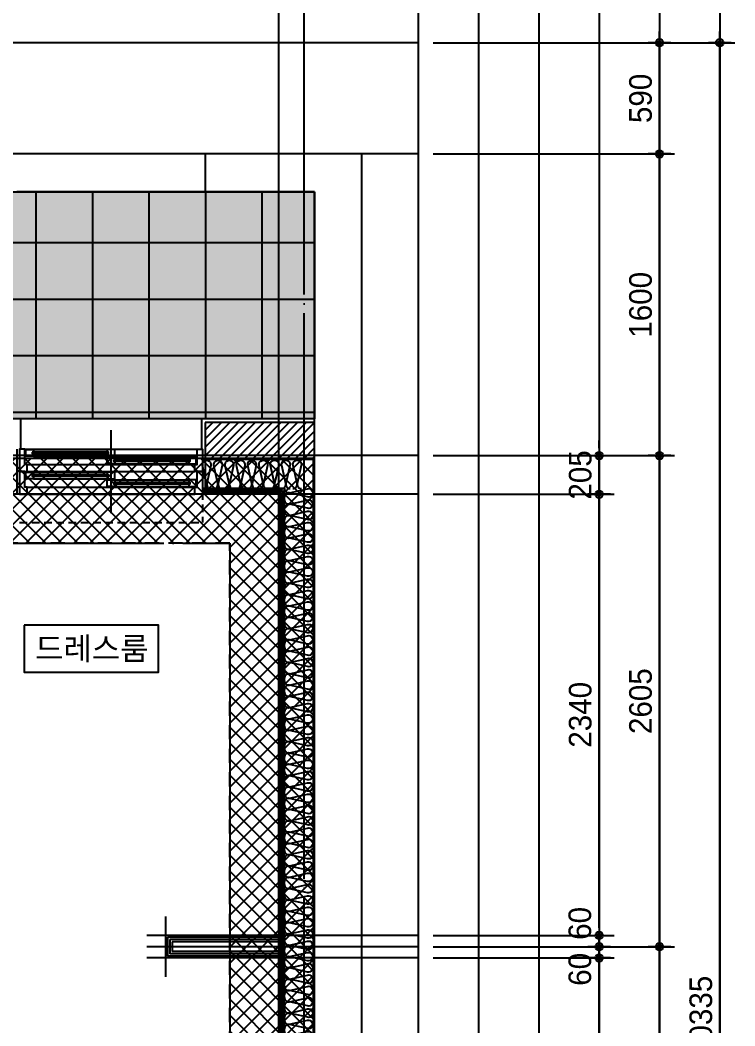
# Model space of a CAD drawing. Header units: millimetres. Extents: x -24416 to 92204, y -190080 to 23760.
# Drawn here: x 18215 to 22008, y -36856 to -31520 of the extents above; entities that cross this region are included whole.
import ezdxf
from ezdxf.enums import TextEntityAlignment as Align

# ---------------------------------------------------------------- set-up
doc = ezdxf.new("R2010")
doc.units = ezdxf.units.MM
doc.header["$LTSCALE"] = 50
for name, pattern in [('AUDIT_D_220706163347-0', [0]), ('CEN', [62, 60, -1, 0, -1]), ('H', [1.3, 0.8, -0.5]), ('HID', [2.5, 1.5, -1])]:
    doc.linetypes.add(name, pattern=pattern)
doc.layers.get('defpoints').update_dxf_attribs({"color": 139})
for name, color, linetype in [('A_HAT', 8, 'Continuous'), ('AA-XXXX-DIMS', 7, 'Continuous'), ('AA-단열-바닥-욕실', 30, 'Continuous'), ('CEN_CON', 1, 'CEN'), ('CEN_WALL', 12, 'CEN'), ('CONC', 2, 'Continuous'), ('dan1', 7, 'HID'), ('DIM', 7, 'AUDIT_D_220706163347-0'), ('ELE3_CON', 7, 'Continuous'), ('ELE4', 4, 'Continuous'), ('ETC', 6, 'Continuous'), ('FIN', 6, 'Continuous'), ('HAT', 9, 'Continuous'), ('INS', 252, 'Continuous'), ('WAL', 3, 'Continuous'), ('WAL_DRY', 7, 'Continuous'), ('WIN', 4, 'Continuous'), ('바닥타일', 8, 'Continuous'), ('실명', 3, 'AUDIT_D_220706163347-0'), ('실명박스', 7, 'AUDIT_D_220706163347-0'), ('커튼박스', 6, 'Continuous')]:
    doc.layers.add(name, color=color, linetype=linetype)
for name, color, linetype, plot in [('AA-CEN', 1, 'CEN', False), ('Defpoint', 135, 'Continuous', False), ('MC', 135, 'Continuous', False)]:
    doc.layers.add(name, color=color, linetype=linetype, plot=plot)
doc.styles.add('HAUD01', font='Dotum.ttf')
doc.styles.add('맑은고딕', font='malgun.ttf', dxfattribs={"width": 0.9})
doc.dimstyles.new('DIM_40', dxfattribs={"dimscale": 40, "dimtxt": 3, "dimasz": 1, "dimexe": 2, "dimexo": 2, "dimgap": 1, "dimtad": 1, "dimdec": 0, "dimzin": 0, "dimdsep": 46, "dimtxsty": '맑은고딕', "dimblk1": 'DIMDOT', "dimblk2": 'DIMDOT', "dimsah": 1, "dimcen": 0.09, "dimdle": 2, "dimclrd": 7, "dimclre": 7, "dimclrt": 3, "dimadec": 0, "dimazin": 0, "dimtfac": 1, "dimtdec": 0, "dimtix": 1, "dimtmove": 2, "dimatfit": 3, "dimldrblk": 'DIMDOT', "dimfxl": 2, "dimtolj": 1, "dimtzin": 0, "dimarcsym": 0})

# ---------------------------------------------------------------- blocks, each defined once
blk = doc.blocks.new('WIN_이중창_1000')
at = {"layer": 'Defpoint'}
for p, q in [((-15, 240), (-15, 0)), ((985, 240), (985, 0))]:
    blk.add_line(p, q, dxfattribs=at)
at = {"layer": 'WIN'}
blk.add_line((485, -100), (485, 340), dxfattribs=at)
at = {"layer": 'WIN', "color": 8}
for p, q in [((942, 240), (28, 240)), ((897, 237), (505, 237)), ((465, 196), (73, 196)), ((465, 161), (73, 161)), ((897, 202), (505, 202)), ((930, 158), (40, 158)), ((930, 120), (40, 120)), ((897, 117), (505, 117)), ((465, 76), (73, 76)), ((897, 82), (505, 82)), ((930, 38), (40, 38)), ((930, 0), (40, 0)), ((465, 41), (73, 41))]:
    blk.add_line(p, q, dxfattribs=at)
at = {"layer": 'WIN'}
for points in [[(40, 158), (28, 158), (28, 240), (0, 240), (0, 120), (40, 120), (40, 158)], [(505, 216.5), (505, 202), (465, 202), (465, 237), (505, 237), (505, 222.5)], [(904, 222.5), (904, 216.5), (498, 216.5), (498, 222.5), (904, 222.5)], [(897, 216.5), (897, 202), (937, 202), (937, 237), (897, 237), (897, 222.5)], [(930, 158), (942, 158), (942, 240), (970, 240), (970, 120), (930, 120), (930, 158)], [(73, 175.5), (73, 161), (33, 161), (33, 196), (73, 196), (73, 181.5)], [(472, 181.5), (472, 175.5), (66, 175.5), (66, 181.5), (472, 181.5)], [(465, 175.5), (465, 161), (505, 161), (505, 196), (465, 196), (465, 181.5)], [(40, 38), (28, 38), (28, 120), (0, 120), (0, 0), (40, 0), (40, 38)], [(505, 96.5), (505, 82), (465, 82), (465, 117), (505, 117), (505, 102.5)], [(897, 96.5), (897, 82), (937, 82), (937, 117), (897, 117), (897, 102.5)], [(930, 38), (942, 38), (942, 120), (970, 120), (970, 0), (930, 0), (930, 38)], [(73, 55.5), (73, 41), (33, 41), (33, 76), (73, 76), (73, 61.5)], [(472, 61.5), (472, 55.5), (66, 55.5), (66, 61.5), (472, 61.5)], [(465, 55.5), (465, 41), (505, 41), (505, 76), (465, 76), (465, 61.5)], [(904, 102.5), (904, 96.5), (498, 96.5), (498, 102.5), (904, 102.5)]]:
    blk.add_lwpolyline(points, dxfattribs=at)
blk = doc.blocks.new('insul1')
blk.add_lwpolyline([(0, 0, 0.480617), (0.146, 0.183), (0.004, 0.817, -1.249969), (0.296, 0.817), (0.154, 0.183, 0.480617), (0.3, 0, 0.480617)], format="xyb")
blk = doc.blocks.new('U-84A(기본)', base_point=(206477.1, -21253.3))
at = {"layer": 'A_HAT'}
h = blk.add_hatch(dxfattribs=at)
h.set_pattern_fill('ANSI31', color=256, scale=10, style=0)
h.paths.add_polyline_path([(221162.1, -12933.3), (220582.1, -12933.3), (220582.1, -13123.3), (221162.1, -13123.3)])
at = {"layer": '바닥타일'}
h = blk.add_hatch(dxfattribs=at)
h.set_pattern_fill('_USER', color=256, scale=300, double=1, pattern_type=0)
h.set_pattern_definition([(0, (0, 0), (0, 300), []), (90, (0, 0), (-300, 2e-14), [])])
h.paths.add_polyline_path([(212822.1, -12473.3), (212822.1, -11118.3), (216522.1, -11118.3), (216522.1, -12003.3), (217192.1, -12003.3), (217192.1, -11118.3), (218932.1, -11118.3), (218932.1, -11708.3), (221162.1, -11708.3), (221162.1, -12913.3), (216752.1, -12913.3), (216752.1, -12473.3)])
at = {"layer": 'CEN_CON'}
for p, q in [((221107.1, -21553.3), (221107.1, -10618.3)), ((221712.1, -10918.3), (211822.1, -10918.3)), ((221712.1, -11508.3), (218372.8, -11508.3))]:
    blk.add_line(p, q, dxfattribs=at)
at = {"layer": 'CEN_WALL'}
for p, q in [((221712.1, -13108.3), (218942.1, -13108.3)), ((221712.1, -15713.3), (220272.1, -15713.3))]:
    blk.add_line(p, q, dxfattribs=at)
at = {"layer": 'CONC'}
for p, q in [((221412.1, -11508.3), (220582.1, -11508.3)), ((220582.1, -11508.3), (220582.1, -11708.3)), ((221412.1, -21253.3), (221412.1, -11508.3)), ((221162.1, -11708.3), (220582.1, -11708.3)), ((221162.1, -19563.3), (221162.1, -11708.3))]:
    blk.add_line(p, q, dxfattribs=at)
at = {"layer": 'dan1'}
blk.add_lwpolyline([(217362.1, -19113.3), (220712.1, -19113.3), (220712.1, -13573.3), (217362.1, -13573.3)], dxfattribs=at)
at = {"layer": 'ELE3_CON'}
for p, q in [((220582.1, -11508.3), (219582.1, -11508.3)), ((220582.1, -11708.3), (219582.1, -11708.3))]:
    blk.add_line(p, q, dxfattribs=at)
at = {"layer": 'ELE4'}
blk.add_line((220562.1, -12913.3), (219602.1, -12913.3), dxfattribs=at)
at = {"layer": 'FIN'}
for p, q in [((219602.1, -12913.3), (219042.1, -12913.3)), ((219602.1, -12913.3), (219602.1, -13073.3)), ((221162.1, -12913.3), (220562.1, -12913.3)), ((220562.1, -12913.3), (220562.1, -13073.3))]:
    blk.add_line(p, q, dxfattribs=at)
at = {"layer": 'INS'}
for p, q in [((221157.1, -13128.3), (220567.1, -13128.3)), ((221157.1, -19558.3), (221157.1, -13128.3)), ((221002.1, -13283.3), (220567.1, -13283.3)), ((221002.1, -19403.3), (221002.1, -13283.3))]:
    blk.add_line(p, q, dxfattribs=at)
at = {"layer": 'MC'}
for p, q in [((220972.1, -21553.3), (220972.1, -10618.3)), ((221712.1, -13313.3), (218942.1, -13313.3)), ((220372.1, -15873.3), (220372.1, -15553.3)), ((221712.1, -15653.3), (220272.1, -15653.3)), ((221712.1, -15773.3), (220272.1, -15773.3))]:
    blk.add_line(p, q, dxfattribs=at)
at = {"layer": 'WAL'}
for p, q in [((221162.1, -12933.3), (220582.1, -12933.3)), ((220582.1, -12933.3), (220582.1, -13123.3)), ((221162.1, -13123.3), (220582.1, -13123.3))]:
    blk.add_line(p, q, dxfattribs=at)
at = {"layer": 'WAL_DRY'}
for p, q in [((220992.1, -13293.3), (220567.1, -13293.3)), ((220982.1, -13303.3), (220567.1, -13303.3)), ((220982.1, -19383.3), (220982.1, -13303.3)), ((220992.1, -19393.3), (220992.1, -13293.3)), ((220982.1, -15663.3), (220382.1, -15663.3)), ((220382.1, -15663.3), (220382.1, -15763.3)), ((220982.1, -15675.8), (220394.6, -15675.8)), ((220394.6, -15675.8), (220394.6, -15750.8)), ((220982.1, -15688.3), (220407.1, -15688.3)), ((220407.1, -15688.3), (220407.1, -15738.3)), ((220982.1, -15738.3), (220407.1, -15738.3)), ((220982.1, -15763.3), (220382.1, -15763.3)), ((220982.1, -15750.8), (220394.6, -15750.8))]:
    blk.add_line(p, q, dxfattribs=at)
at = {"layer": '커튼박스', "linetype": 'H'}
for p in [(220567.1, -13303.3), (219597.1, -13463.3)]:
    blk.add_line(p, (220567.1, -13463.3), dxfattribs=at)
at = {"layer": 'INS', "xscale": 150, "yscale": 150, "zscale": 150, "row_count": 1, "column_count": 9, "row_spacing": 0, "column_spacing": 60}
blk.add_blockref('insul1', (220567.1, -13283.3), dxfattribs=at)
at = {"layer": 'INS', "xscale": 150, "yscale": 150, "zscale": 150, "rotation": 270, "row_count": 1, "column_count": 102, "row_spacing": 0, "column_spacing": 60}
blk.add_blockref('insul1', (221002.1, -13283.3), dxfattribs=at)
at = {"layer": 'WIN', "xscale": -1}
blk.add_blockref('WIN_이중창_1000', (220567.1, -13313.3), dxfattribs=at)
blk = doc.blocks.new('A$C415C5DAF')
at = {"layer": '실명박스'}
blk.add_lwpolyline([(5751.9, -53106.4), (5751.9, -53356.4), (6463.1, -53356.4), (6463.1, -53106.4)], close=True, dxfattribs=at)
at = {"layer": '실명', "style": 'HAUD01'}
blk.add_text('드레스룸', height=120, dxfattribs=at).set_placement((6110.2, -53229.6), align=Align.MIDDLE)
blk = doc.blocks.new('A$C1CAF0AFA')
at = {"layer": 'ETC'}
h = blk.add_hatch(dxfattribs=at)
h.set_pattern_fill('CROSS', color=256, scale=10, angle=45)
h.set_pattern_definition([(45, (130855.346, -23760), (7e-15, 89.80256), [31.75, -95.25]), (135, (130877.796, -23760), (-89.80256, 7e-15), [31.75, -95.25])])
h.paths.add_polyline_path([(17937.5, -65535.4), (19777.5, -65535.4), (19777.5, -64245.4), (17937.5, -64245.4)])
h.paths.add_polyline_path([(5217.5, -65535.4), (5217.5, -64430.4), (16167.5, -64430.4), (16167.5, -64255.4), (17807.5, -64255.4), (17807.5, -65535.4)])
h.paths.add_polyline_path([(11437.5, -55600.4), (15137.5, -55600.4), (15137.5, -56485.4), (15807.5, -56485.4), (15807.5, -55600.4), (17547.5, -55600.4), (17547.5, -56190.4), (19777.5, -56190.4), (19777.5, -57395.4), (15367.5, -57395.4), (15367.5, -56955.4), (11437.5, -56955.4)])
at = {"layer": 'HAT'}
h = blk.add_hatch(dxfattribs=at)
h.set_pattern_fill('_USER', color=5, scale=60, angle=45, double=1, pattern_type=0)
h.set_pattern_definition([(45, (101030, -17187.514), (-42.426407, 42.426407), []), (135, (101030, -17187.514), (-42.426407, -42.426407), [])])
h.paths.add_polyline_path([(11357.5, -59160.4), (11357.5, -58837.9), (11557.5, -58837.9), (11557.5, -59160.4), (11867.5, -59160.4), (11867.5, -57615.4), (14707.5, -57615.4), (14707.5, -58055.4), (15777.5, -58055.4), (15777.5, -57765.4), (15977.5, -57765.4), (15977.5, -58055.4), (19327.5, -58055.4), (19327.5, -63595.4), (15977.5, -63595.4), (15977.5, -63885.4), (15777.5, -63885.4), (15777.5, -63595.4), (15507.5, -63595.4), (15507.5, -63770.4), (11257.5, -63770.4), (11257.5, -64060.4), (11057.5, -64060.4), (11057.5, -63770.4), (5217.5, -63770.4), (5217.5, -64220.4), (15957.5, -64220.4), (15957.5, -64045.4), (19777.5, -64045.4), (19777.5, -57605.4), (15157.5, -57605.4), (15157.5, -57165.4), (11417.5, -57165.4), (11417.5, -58710.4), (8687.5, -58710.4), (8687.5, -58560.4), (7287.5, -58560.4), (7287.5, -58710.4), (5217.5, -58710.4), (5217.5, -59160.4)])
at = {"layer": 'AA-CEN'}
blk.add_lwpolyline([(11437.5, -55600.4), (15137.5, -55600.4), (15137.5, -56485.4), (15807.5, -56485.4), (15807.5, -55600.4), (17547.5, -55600.4), (17547.5, -56190.4), (19777.5, -56190.4), (19777.5, -57395.4), (15367.5, -57395.4), (15367.5, -56955.4), (11437.5, -56955.4), (11437.5, -55600.4)], dxfattribs=at)
at = {"layer": 'AA-CEN', "color": 4}
for points in [[(11867.5, -57615.4), (14707.5, -57615.4), (14707.5, -58055.4), (15777.5, -58055.4), (15777.5, -57765.4), (15977.5, -57765.4), (15977.5, -58055.4), (19327.5, -58055.4), (19327.5, -63595.4), (15977.5, -63595.4), (15977.5, -63885.4), (15777.5, -63885.4), (15777.5, -63595.4), (15507.5, -63595.4), (15507.5, -63770.4), (11257.5, -63770.4)], [(5217.5, -64220.4), (15957.5, -64220.4), (15957.5, -64045.4), (19777.5, -64045.4), (19777.5, -57605.4), (15157.5, -57605.4), (15157.5, -57165.4), (11417.5, -57165.4)]]:
    blk.add_lwpolyline(points, dxfattribs=at)
blk = doc.blocks.new('DIMDOT')
at = {"layer": 'AA-XXXX-DIMS'}
for p, q in [((0, -1.5), (0, 1.5)), ((-1.5, 0), (1.5, 0))]:
    blk.add_line(p, q, dxfattribs=at)
for radius in [0.5, 0.25]:
    blk.add_circle((0, 0), radius, dxfattribs=at)
blk = doc.blocks.new('*D597')
at = {"layer": 'defpoints', "color": 0, "transparency": 16777216}
for p in [(23414.3, -55400.4), (25014.3, -55400.4), (23414.3, -65735.4)]:
    blk.add_point(p, dxfattribs=at)
at = {"layer": 'DIM', "color": 7, "lineweight": -2, "transparency": 16777216}
for p, q in [((23494.3, -55400.4), (25094.3, -55400.4)), ((25014.3, -65695.4), (25014.3, -55440.4)), ((23494.3, -65735.4), (25094.3, -65735.4))]:
    blk.add_line(p, q, dxfattribs=at)
at = {"layer": 'DIM', "color": 7, "lineweight": -2, "transparency": 16777216, "xscale": 40, "yscale": 40, "zscale": 40}
for p, rotation in [((25014.3, -55400.4), 90), ((25014.3, -65735.4), 270)]:
    blk.add_blockref('DIMDOT', p, dxfattribs=dict(at, rotation=rotation))
at = {"layer": 'DIM', "color": 3, "transparency": 16777216, "insert": (24914.2, -60567.9), "char_height": 120, "attachment_point": 5, "rotation": 90, "style": 'HAUD01'}
blk.add_mtext('\\A1;10335', dxfattribs=at)
blk = doc.blocks.new('*D599')
at = {"layer": 'defpoints', "color": 0, "transparency": 16777216}
for p in [(23414.3, -60195.4), (24694.3, -60195.4), (23414.3, -64055.4)]:
    blk.add_point(p, dxfattribs=at)
at = {"layer": 'DIM', "color": 7, "lineweight": -2, "transparency": 16777216}
for p, q in [((23494.3, -60195.4), (24774.3, -60195.4)), ((24694.3, -64015.4), (24694.3, -60235.4)), ((23494.3, -64055.4), (24774.3, -64055.4))]:
    blk.add_line(p, q, dxfattribs=at)
at = {"layer": 'DIM', "color": 7, "lineweight": -2, "transparency": 16777216, "xscale": 40, "yscale": 40, "zscale": 40}
for p, rotation in [((24694.3, -60195.4), 90), ((24694.3, -64055.4), 270)]:
    blk.add_blockref('DIMDOT', p, dxfattribs=dict(at, rotation=rotation))
at = {"layer": 'DIM', "color": 3, "transparency": 16777216, "insert": (24594.2, -62125.4), "char_height": 120, "attachment_point": 5, "rotation": 90, "style": 'HAUD01'}
blk.add_mtext('\\A1;3860', dxfattribs=at)
blk = doc.blocks.new('*D600')
at = {"layer": 'defpoints', "color": 0, "transparency": 16777216}
for p in [(23414.3, -57590.4), (24694.3, -57590.4), (23414.3, -60195.4)]:
    blk.add_point(p, dxfattribs=at)
at = {"layer": 'DIM', "color": 7, "lineweight": -2, "transparency": 16777216}
for p, q in [((23494.3, -57590.4), (24774.3, -57590.4)), ((24694.3, -60155.4), (24694.3, -57630.4)), ((23494.3, -60195.4), (24774.3, -60195.4))]:
    blk.add_line(p, q, dxfattribs=at)
at = {"layer": 'DIM', "color": 7, "lineweight": -2, "transparency": 16777216, "xscale": 40, "yscale": 40, "zscale": 40}
for p, rotation in [((24694.3, -57590.4), 90), ((24694.3, -60195.4), 270)]:
    blk.add_blockref('DIMDOT', p, dxfattribs=dict(at, rotation=rotation))
at = {"layer": 'DIM', "color": 3, "transparency": 16777216, "insert": (24594.2, -58892.9), "char_height": 120, "attachment_point": 5, "rotation": 90, "style": 'HAUD01'}
blk.add_mtext('\\A1;2605', dxfattribs=at)
blk = doc.blocks.new('*D601')
at = {"layer": 'defpoints', "color": 0, "transparency": 16777216}
for p in [(23414.3, -55990.4), (24694.3, -55990.4), (23414.3, -57590.4)]:
    blk.add_point(p, dxfattribs=at)
at = {"layer": 'DIM', "color": 7, "lineweight": -2, "transparency": 16777216}
for p, q in [((23494.3, -55990.4), (24774.3, -55990.4)), ((24694.3, -57550.4), (24694.3, -56030.4)), ((23494.3, -57590.4), (24774.3, -57590.4))]:
    blk.add_line(p, q, dxfattribs=at)
at = {"layer": 'DIM', "color": 7, "lineweight": -2, "transparency": 16777216, "xscale": 40, "yscale": 40, "zscale": 40}
for p, rotation in [((24694.3, -55990.4), 90), ((24694.3, -57590.4), 270)]:
    blk.add_blockref('DIMDOT', p, dxfattribs=dict(at, rotation=rotation))
at = {"layer": 'DIM', "color": 3, "transparency": 16777216, "insert": (24594.2, -56790.4), "char_height": 120, "attachment_point": 5, "rotation": 90, "style": 'HAUD01'}
blk.add_mtext('\\A1;1600', dxfattribs=at)
blk = doc.blocks.new('*D602')
at = {"layer": 'defpoints', "color": 0, "transparency": 16777216}
for p in [(23414.3, -55400.4), (24694.3, -55400.4), (23414.3, -55990.4)]:
    blk.add_point(p, dxfattribs=at)
at = {"layer": 'DIM', "color": 7, "lineweight": -2, "transparency": 16777216}
for p, q in [((23494.3, -55400.4), (24774.3, -55400.4)), ((24694.3, -55950.4), (24694.3, -55440.4)), ((23494.3, -55990.4), (24774.3, -55990.4))]:
    blk.add_line(p, q, dxfattribs=at)
at = {"layer": 'DIM', "color": 7, "lineweight": -2, "transparency": 16777216, "xscale": 40, "yscale": 40, "zscale": 40}
for p, rotation in [((24694.3, -55400.4), 90), ((24694.3, -55990.4), 270)]:
    blk.add_blockref('DIMDOT', p, dxfattribs=dict(at, rotation=rotation))
at = {"layer": 'DIM', "color": 3, "transparency": 16777216, "insert": (24594.2, -55695.4), "char_height": 120, "attachment_point": 5, "rotation": 90, "style": 'HAUD01'}
blk.add_mtext('\\A1;590', dxfattribs=at)
blk = doc.blocks.new('*D604')
at = {"layer": 'defpoints', "color": 0, "transparency": 16777216}
for p in [(23414.3, -60255.4), (24374.3, -60255.4), (23414.3, -63855.4)]:
    blk.add_point(p, dxfattribs=at)
at = {"layer": 'DIM', "color": 7, "lineweight": -2, "transparency": 16777216}
for p, q in [((23494.3, -60255.4), (24454.3, -60255.4)), ((24374.3, -63815.4), (24374.3, -60295.4)), ((23494.3, -63855.4), (24454.3, -63855.4))]:
    blk.add_line(p, q, dxfattribs=at)
at = {"layer": 'DIM', "color": 7, "lineweight": -2, "transparency": 16777216, "xscale": 40, "yscale": 40, "zscale": 40}
for p, rotation in [((24374.3, -60255.4), 90), ((24374.3, -63855.4), 270)]:
    blk.add_blockref('DIMDOT', p, dxfattribs=dict(at, rotation=rotation))
at = {"layer": 'DIM', "color": 3, "transparency": 16777216, "insert": (24274.2, -62055.4), "char_height": 120, "attachment_point": 5, "rotation": 90, "style": 'HAUD01'}
blk.add_mtext('\\A1;3600', dxfattribs=at)
blk = doc.blocks.new('*D605')
at = {"layer": 'defpoints', "color": 0, "transparency": 16777216}
for p in [(23414.3, -60195.4), (24374.3, -60195.4), (23414.3, -60255.4)]:
    blk.add_point(p, dxfattribs=at)
at = {"layer": 'DIM', "color": 7, "lineweight": -2, "transparency": 16777216}
for p, q in [((24374.3, -60155.4), (24374.3, -60115.4)), ((23494.3, -60195.4), (24454.3, -60195.4)), ((24374.3, -60255.4), (24374.3, -60195.4)), ((23494.3, -60255.4), (24454.3, -60255.4)), ((24374.3, -60295.4), (24374.3, -60335.4))]:
    blk.add_line(p, q, dxfattribs=at)
at = {"layer": 'DIM', "color": 7, "lineweight": -2, "transparency": 16777216, "xscale": 40, "yscale": 40, "zscale": 40}
for p, rotation in [((24374.3, -60195.4), 270), ((24374.3, -60255.4), 90)]:
    blk.add_blockref('DIMDOT', p, dxfattribs=dict(at, rotation=rotation))
at = {"layer": 'DIM', "color": 3, "transparency": 16777216, "insert": (24272.3, -60315.7), "char_height": 120, "attachment_point": 5, "rotation": 90, "style": 'HAUD01'}
blk.add_mtext('\\A1;60', dxfattribs=at)
blk = doc.blocks.new('*D606')
at = {"layer": 'defpoints', "color": 0, "transparency": 16777216}
for p in [(23414.3, -60135.4), (24374.3, -60135.4), (23414.3, -60195.4)]:
    blk.add_point(p, dxfattribs=at)
at = {"layer": 'DIM', "color": 7, "lineweight": -2, "transparency": 16777216}
for p, q in [((24374.3, -60095.4), (24374.3, -60055.4)), ((23494.3, -60135.4), (24454.3, -60135.4)), ((24374.3, -60195.4), (24374.3, -60135.4)), ((23494.3, -60195.4), (24454.3, -60195.4)), ((24374.3, -60235.4), (24374.3, -60275.4))]:
    blk.add_line(p, q, dxfattribs=at)
at = {"layer": 'DIM', "color": 7, "lineweight": -2, "transparency": 16777216, "xscale": 40, "yscale": 40, "zscale": 40}
for p, rotation in [((24374.3, -60135.4), 270), ((24374.3, -60195.4), 90)]:
    blk.add_blockref('DIMDOT', p, dxfattribs=dict(at, rotation=rotation))
at = {"layer": 'DIM', "color": 3, "transparency": 16777216, "insert": (24272.3, -60071.9), "char_height": 120, "attachment_point": 5, "rotation": 90, "style": 'HAUD01'}
blk.add_mtext('\\A1;60', dxfattribs=at)
blk = doc.blocks.new('*D607')
at = {"layer": 'defpoints', "color": 0, "transparency": 16777216}
for p in [(23414.3, -57795.4), (24374.3, -57795.4), (23414.3, -60135.4)]:
    blk.add_point(p, dxfattribs=at)
at = {"layer": 'DIM', "color": 7, "lineweight": -2, "transparency": 16777216}
for p, q in [((23494.3, -57795.4), (24454.3, -57795.4)), ((24374.3, -60095.4), (24374.3, -57835.4)), ((23494.3, -60135.4), (24454.3, -60135.4))]:
    blk.add_line(p, q, dxfattribs=at)
at = {"layer": 'DIM', "color": 7, "lineweight": -2, "transparency": 16777216, "xscale": 40, "yscale": 40, "zscale": 40}
for p, rotation in [((24374.3, -57795.4), 90), ((24374.3, -60135.4), 270)]:
    blk.add_blockref('DIMDOT', p, dxfattribs=dict(at, rotation=rotation))
at = {"layer": 'DIM', "color": 3, "transparency": 16777216, "insert": (24274.2, -58965.4), "char_height": 120, "attachment_point": 5, "rotation": 90, "style": 'HAUD01'}
blk.add_mtext('\\A1;2340', dxfattribs=at)
blk = doc.blocks.new('*D608')
at = {"layer": 'defpoints', "color": 0, "transparency": 16777216}
for p in [(23414.3, -57590.4), (24374.3, -57590.4), (23414.3, -57795.4)]:
    blk.add_point(p, dxfattribs=at)
at = {"layer": 'DIM', "color": 7, "lineweight": -2, "transparency": 16777216}
for p, q in [((24374.3, -57550.4), (24374.3, -57510.4)), ((23494.3, -57590.4), (24454.3, -57590.4)), ((24374.3, -57795.4), (24374.3, -57590.4)), ((23494.3, -57795.4), (24454.3, -57795.4)), ((24374.3, -57835.4), (24374.3, -57875.4))]:
    blk.add_line(p, q, dxfattribs=at)
at = {"layer": 'DIM', "color": 7, "lineweight": -2, "transparency": 16777216, "xscale": 40, "yscale": 40, "zscale": 40}
for p, rotation in [((24374.3, -57590.4), 270), ((24374.3, -57795.4), 90)]:
    blk.add_blockref('DIMDOT', p, dxfattribs=dict(at, rotation=rotation))
at = {"layer": 'DIM', "color": 3, "transparency": 16777216, "insert": (24274.2, -57692.9), "char_height": 120, "attachment_point": 5, "rotation": 90, "style": 'HAUD01'}
blk.add_mtext('\\A1;205', dxfattribs=at)
blk = doc.blocks.new('DIM-1108')
at = {"layer": 'DIM'}
for base, p1, p2, picture, middle in [((25014.3, -55400.4), (23414.3, -65735.4), (23414.3, -55400.4), '*D597', (24914.2, -60567.9)), ((24694.3, -55400.4), (23414.3, -55990.4), (23414.3, -55400.4), '*D602', (24594.2, -55695.4)), ((24694.3, -55990.4), (23414.3, -57590.4), (23414.3, -55990.4), '*D601', (24594.2, -56790.4)), ((24374.3, -57590.4), (23414.3, -57795.4), (23414.3, -57590.4), '*D608', (24274.2, -57692.9)), ((24694.3, -57590.4), (23414.3, -60195.4), (23414.3, -57590.4), '*D600', (24594.2, -58892.9)), ((24374.3, -57795.4), (23414.3, -60135.4), (23414.3, -57795.4), '*D607', (24274.2, -58965.4)), ((24694.3, -60195.4), (23414.3, -64055.4), (23414.3, -60195.4), '*D599', (24594.2, -62125.4)), ((24374.3, -60255.4), (23414.3, -63855.4), (23414.3, -60255.4), '*D604', (24274.2, -62055.4))]:
    dim = blk.add_linear_dim(base=base, p1=p1, p2=p2, angle=270, dimstyle='DIM_40', override={"dimscale": 40, "dimtxsty": 'HAUD01'}, dxfattribs=at)
    dim.commit()
    dim.dimension.update_dxf_attribs({"geometry": picture, "text_midpoint": middle})
for base, p1, p2, picture, middle in [((24374.3, -60135.4), (23414.3, -60195.4), (23414.3, -60135.4), '*D606', (24272.3, -60071.9)), ((24374.3, -60195.4), (23414.3, -60255.4), (23414.3, -60195.4), '*D605', (24272.3, -60315.7))]:
    dim = blk.add_linear_dim(base=base, p1=p1, p2=p2, angle=270, dimstyle='DIM_40', override={"dimscale": 40, "dimtxsty": 'HAUD01'}, dxfattribs=at)
    dim.commit()
    dim.dimension.update_dxf_attribs({"geometry": picture, "text_midpoint": middle, "dimtype": 128})

msp = doc.modelspace()

# ---------------------------------------------------------------- linework, layer by layer
at = {"layer": 'defpoints'}
for points in [[(21927.5, -43875.4), (2298.4, -43875.4), (2298.4, -26950.4), (21927.5, -26950.4)], [(21607.5, -43555.4), (2618.4, -43555.4), (2618.4, -27270.4), (21607.5, -27270.4)], [(21287.5, -43235.4), (2938.4, -43235.4), (2938.4, -27590.4), (21287.5, -27590.4)], [(20967.5, -42915.4), (3258.4, -42915.4), (3258.4, -27910.4), (20967.5, -27910.4)], [(20647.5, -42595.4), (3578.4, -42595.4), (3578.4, -28230.4), (20647.5, -28230.4)], [(20327.5, -42275.4), (3898.4, -42275.4), (3898.4, -28550.4), (20327.5, -28550.4)]]:
    msp.add_lwpolyline(points, close=True, dxfattribs=at)

# ---------------------------------------------------------------- block references
for name, p in [('DIM-1108', (-3086.8, 23760)), ('U-84A(기본)', (5092.5, -41975.4))]:
    msp.add_blockref(name, p)
at = {"layer": 'AA-단열-바닥-욕실'}
msp.add_blockref('A$C1CAF0AFA', (0, 23760), dxfattribs=at)
at = {"layer": '실명박스'}
msp.add_blockref('A$C415C5DAF', (12485.4, 18377.1), dxfattribs=at)

doc.saveas('drawing.dxf')
